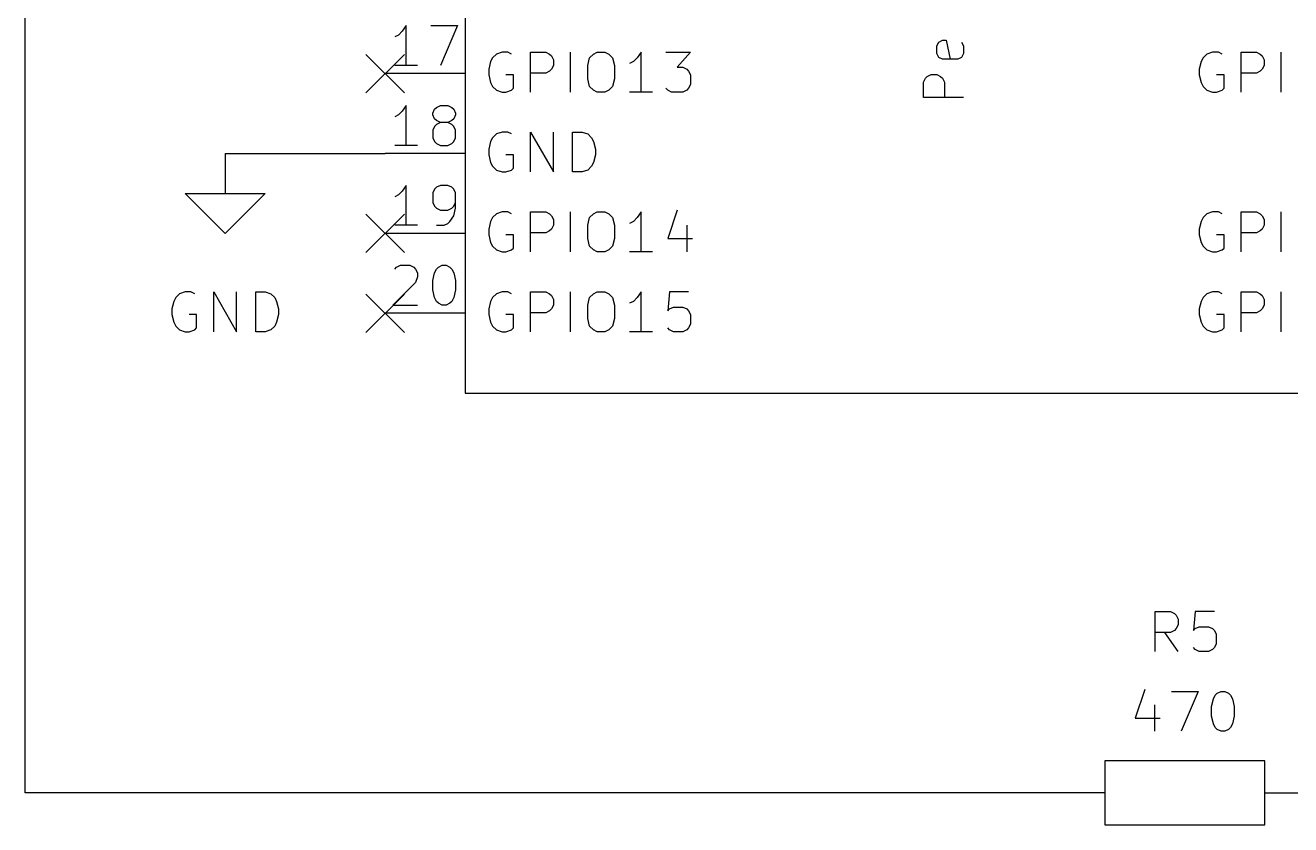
# Model space of a CAD drawing. Extents: x 0.4 to 11.3, y -7.9 to -0.4.
# Drawn here: x 4.45 to 6.032, y -4.09 to -3.09 of the extents above; entities that cross this region are included whole.
import ezdxf

# ---------------------------------------------------------------- set-up
doc = ezdxf.new("R2010")
doc.units = 0
doc.header["$MEASUREMENT"] = 0
for name, color, linetype in [('BLUE2', 5, 'CONTINUOUS'), ('CYAN2', 4, 'CONTINUOUS'), ('GREEN3', 91, 'CONTINUOUS'), ('LYELLOW', 51, 'CONTINUOUS'), ('MAGENTA2', 6, 'CONTINUOUS'), ('RED2', 1, 'CONTINUOUS'), ('RED3', 11, 'CONTINUOUS')]:
    doc.layers.add(name, color=color, linetype=linetype)

msp = doc.modelspace()

# ---------------------------------------------------------------- linework, layer by layer
at = {"layer": 'BLUE2', "linetype": 'CONTINUOUS'}
for p, q in [((4.876, -3.126), (4.924, -3.174)), ((4.924, -3.126), (4.876, -3.174)), ((4.876, -3.326), (4.924, -3.374)), ((4.924, -3.326), (4.876, -3.374)), ((4.876, -3.426), (4.924, -3.474)), ((4.924, -3.426), (4.876, -3.474))]:
    msp.add_line(p, q, dxfattribs=at)
at = {"layer": 'CYAN2', "linetype": 'CONTINUOUS'}
for p, q in [((5.03428, -3.13028), (5.0319, -3.13504)), ((5.03905, -3.12551), (5.03428, -3.13028)), ((5.04619, -3.12313), (5.03905, -3.12551)), ((5.05333, -3.12313), (5.04619, -3.12313)), ((5.05809, -3.12551), (5.05333, -3.12313)), ((5.0819, -3.17313), (5.0819, -3.12313)), ((5.0819, -3.12313), (5.10095, -3.12313)), ((5.10095, -3.12313), (5.10571, -3.12551)), ((5.10571, -3.12551), (5.10809, -3.12789)), ((5.10809, -3.12789), (5.11047, -3.13265)), ((5.11047, -3.13265), (5.11047, -3.1398)), ((5.1319, -3.17313), (5.1319, -3.12313)), ((5.15333, -3.1398), (5.15571, -3.13028)), ((5.15571, -3.13028), (5.16048, -3.12551)), ((5.16048, -3.12551), (5.16524, -3.12313)), ((5.16524, -3.12313), (5.17476, -3.12313)), ((5.17476, -3.12313), (5.17952, -3.12551)), ((5.17952, -3.12551), (5.18428, -3.13028)), ((5.18428, -3.13028), (5.18667, -3.1398)), ((5.21524, -3.13028), (5.21048, -3.13504)), ((5.22, -3.12313), (5.21524, -3.13028)), ((5.22, -3.17313), (5.22, -3.12313)), ((5.25095, -3.12313), (5.28191, -3.12313)), ((5.28191, -3.12313), (5.26524, -3.14218)), ((5.92285, -3.13028), (5.92047, -3.13504)), ((5.92762, -3.12551), (5.92285, -3.13028)), ((5.93476, -3.12313), (5.92762, -3.12551)), ((5.9419, -3.12313), (5.93476, -3.12313)), ((5.94667, -3.12551), (5.9419, -3.12313)), ((5.97047, -3.17313), (5.97047, -3.12313)), ((5.97047, -3.12313), (5.98952, -3.12313)), ((5.98952, -3.12313), (5.99428, -3.12551)), ((5.99428, -3.12551), (5.99667, -3.12789)), ((5.99667, -3.12789), (5.99904, -3.13265)), ((5.99904, -3.13265), (5.99904, -3.1398)), ((6.02047, -3.17313), (6.02047, -3.12313)), ((5.0319, -3.13504), (5.02952, -3.14456)), ((5.02952, -3.14456), (5.02952, -3.1517)), ((5.10571, -3.14694), (5.10095, -3.14932)), ((5.10809, -3.14456), (5.10571, -3.14694)), ((5.11047, -3.1398), (5.10809, -3.14456)), ((5.15333, -3.15646), (5.15333, -3.1398)), ((5.18667, -3.1398), (5.18667, -3.15646)), ((5.21048, -3.13504), (5.20572, -3.13742)), ((5.26524, -3.14218), (5.27238, -3.14218)), ((5.27238, -3.14218), (5.27714, -3.14456)), ((5.27714, -3.14456), (5.27952, -3.14694)), ((5.27952, -3.14694), (5.28191, -3.1517)), ((5.92047, -3.13504), (5.91809, -3.14456)), ((5.91809, -3.14456), (5.91809, -3.1517)), ((5.99428, -3.14694), (5.98952, -3.14932)), ((5.99667, -3.14456), (5.99428, -3.14694)), ((5.99904, -3.1398), (5.99667, -3.14456)), ((5.02952, -3.1517), (5.0319, -3.16122)), ((5.0319, -3.16122), (5.03428, -3.16599)), ((5.06047, -3.1517), (5.05095, -3.1517)), ((5.06047, -3.16837), (5.06047, -3.1517)), ((5.10095, -3.14932), (5.0819, -3.14932)), ((5.15571, -3.16599), (5.15333, -3.15646)), ((5.18667, -3.15646), (5.18428, -3.16599)), ((5.28191, -3.16361), (5.27952, -3.16837)), ((5.28191, -3.1517), (5.28191, -3.16361)), ((5.91809, -3.1517), (5.92047, -3.16122)), ((5.92047, -3.16122), (5.92285, -3.16599)), ((5.94904, -3.1517), (5.93952, -3.1517)), ((5.94904, -3.16837), (5.94904, -3.1517)), ((5.98952, -3.14932), (5.97047, -3.14932)), ((5.03428, -3.16599), (5.03905, -3.17075)), ((5.03905, -3.17075), (5.04619, -3.17313)), ((5.04619, -3.17313), (5.05095, -3.17313)), ((5.05095, -3.17313), (5.05809, -3.17075)), ((5.05809, -3.17075), (5.06047, -3.16837)), ((5.16048, -3.17075), (5.15571, -3.16599)), ((5.16524, -3.17313), (5.16048, -3.17075)), ((5.17476, -3.17313), (5.16524, -3.17313)), ((5.17952, -3.17075), (5.17476, -3.17313)), ((5.18428, -3.16599), (5.17952, -3.17075)), ((5.23429, -3.17313), (5.20572, -3.17313)), ((5.25333, -3.17075), (5.25095, -3.16837)), ((5.25809, -3.17313), (5.25333, -3.17075)), ((5.27238, -3.17313), (5.25809, -3.17313)), ((5.27714, -3.17075), (5.27238, -3.17313)), ((5.27952, -3.16837), (5.27714, -3.17075)), ((5.92285, -3.16599), (5.92762, -3.17075)), ((5.92762, -3.17075), (5.93476, -3.17313)), ((5.93476, -3.17313), (5.93952, -3.17313)), ((5.93952, -3.17313), (5.94667, -3.17075)), ((5.94667, -3.17075), (5.94904, -3.16837)), ((5.03905, -3.22551), (5.03428, -3.23028)), ((5.04619, -3.22313), (5.03905, -3.22551)), ((5.05333, -3.22313), (5.04619, -3.22313)), ((5.05809, -3.22551), (5.05333, -3.22313)), ((5.0819, -3.27313), (5.0819, -3.22313)), ((5.0819, -3.22313), (5.11047, -3.27313)), ((5.11047, -3.27313), (5.11047, -3.22313)), ((5.13428, -3.27313), (5.13428, -3.22313)), ((5.13428, -3.22313), (5.14619, -3.22313)), ((5.14619, -3.22313), (5.15333, -3.22551)), ((5.15333, -3.22551), (5.15809, -3.23028)), ((5.0319, -3.23504), (5.02952, -3.24456)), ((5.03428, -3.23028), (5.0319, -3.23504)), ((5.15809, -3.23028), (5.16048, -3.23504)), ((5.16048, -3.23504), (5.16285, -3.24456)), ((5.02952, -3.24456), (5.02952, -3.2517)), ((5.02952, -3.2517), (5.0319, -3.26122)), ((5.06047, -3.2517), (5.05095, -3.2517)), ((5.06047, -3.26837), (5.06047, -3.2517)), ((5.16285, -3.2517), (5.16048, -3.26122)), ((5.16285, -3.24456), (5.16285, -3.2517)), ((5.0319, -3.26122), (5.03428, -3.26599)), ((5.03428, -3.26599), (5.03905, -3.27075)), ((5.03905, -3.27075), (5.04619, -3.27313)), ((5.04619, -3.27313), (5.05095, -3.27313)), ((5.05095, -3.27313), (5.05809, -3.27075)), ((5.05809, -3.27075), (5.06047, -3.26837)), ((5.14619, -3.27313), (5.13428, -3.27313)), ((5.15333, -3.27075), (5.14619, -3.27313)), ((5.15809, -3.26599), (5.15333, -3.27075)), ((5.16048, -3.26122), (5.15809, -3.26599)), ((5.26524, -3.32075), (5.25333, -3.35646)), ((5.0319, -3.33504), (5.02952, -3.34456)), ((5.03428, -3.33028), (5.0319, -3.33504)), ((5.03905, -3.32551), (5.03428, -3.33028)), ((5.04619, -3.32313), (5.03905, -3.32551)), ((5.05333, -3.32313), (5.04619, -3.32313)), ((5.05809, -3.32551), (5.05333, -3.32313)), ((5.0819, -3.37313), (5.0819, -3.32313)), ((5.0819, -3.32313), (5.10095, -3.32313)), ((5.10095, -3.32313), (5.10571, -3.32551)), ((5.10571, -3.32551), (5.10809, -3.32789)), ((5.10809, -3.32789), (5.11047, -3.33265)), ((5.11047, -3.33265), (5.11047, -3.3398)), ((5.1319, -3.37313), (5.1319, -3.32313)), ((5.15333, -3.3398), (5.15571, -3.33028)), ((5.15571, -3.33028), (5.16048, -3.32551)), ((5.16048, -3.32551), (5.16524, -3.32313)), ((5.16524, -3.32313), (5.17476, -3.32313)), ((5.17476, -3.32313), (5.17952, -3.32551)), ((5.17952, -3.32551), (5.18428, -3.33028)), ((5.18428, -3.33028), (5.18667, -3.3398)), ((5.21048, -3.33504), (5.20572, -3.33742)), ((5.21524, -3.33028), (5.21048, -3.33504)), ((5.22, -3.32313), (5.21524, -3.33028)), ((5.22, -3.37313), (5.22, -3.32313)), ((5.92047, -3.33504), (5.91809, -3.34456)), ((5.92285, -3.33028), (5.92047, -3.33504)), ((5.92762, -3.32551), (5.92285, -3.33028)), ((5.93476, -3.32313), (5.92762, -3.32551)), ((5.9419, -3.32313), (5.93476, -3.32313)), ((5.94667, -3.32551), (5.9419, -3.32313)), ((5.97047, -3.37313), (5.97047, -3.32313)), ((5.97047, -3.32313), (5.98952, -3.32313)), ((5.98952, -3.32313), (5.99428, -3.32551)), ((5.99428, -3.32551), (5.99667, -3.32789)), ((5.99667, -3.32789), (5.99904, -3.33265)), ((5.99904, -3.33265), (5.99904, -3.3398)), ((6.02047, -3.37313), (6.02047, -3.32313)), ((5.02952, -3.34456), (5.02952, -3.3517)), ((5.02952, -3.3517), (5.0319, -3.36122)), ((5.06047, -3.3517), (5.05095, -3.3517)), ((5.06047, -3.36837), (5.06047, -3.3517)), ((5.10095, -3.34932), (5.0819, -3.34932)), ((5.10571, -3.34694), (5.10095, -3.34932)), ((5.10809, -3.34456), (5.10571, -3.34694)), ((5.11047, -3.3398), (5.10809, -3.34456)), ((5.15333, -3.35646), (5.15333, -3.3398)), ((5.18667, -3.3398), (5.18667, -3.35646)), ((5.27714, -3.3398), (5.27714, -3.37313)), ((5.91809, -3.34456), (5.91809, -3.3517)), ((5.91809, -3.3517), (5.92047, -3.36122)), ((5.94904, -3.3517), (5.93952, -3.3517)), ((5.94904, -3.36837), (5.94904, -3.3517)), ((5.98952, -3.34932), (5.97047, -3.34932)), ((5.99428, -3.34694), (5.98952, -3.34932)), ((5.99667, -3.34456), (5.99428, -3.34694)), ((5.99904, -3.3398), (5.99667, -3.34456)), ((5.0319, -3.36122), (5.03428, -3.36599)), ((5.03428, -3.36599), (5.03905, -3.37075)), ((5.05809, -3.37075), (5.06047, -3.36837)), ((5.15571, -3.36599), (5.15333, -3.35646)), ((5.16048, -3.37075), (5.15571, -3.36599)), ((5.18428, -3.36599), (5.17952, -3.37075)), ((5.18667, -3.35646), (5.18428, -3.36599)), ((5.25333, -3.35646), (5.28428, -3.35646)), ((5.92047, -3.36122), (5.92285, -3.36599)), ((5.92285, -3.36599), (5.92762, -3.37075)), ((5.94667, -3.37075), (5.94904, -3.36837)), ((5.03905, -3.37075), (5.04619, -3.37313)), ((5.04619, -3.37313), (5.05095, -3.37313)), ((5.05095, -3.37313), (5.05809, -3.37075)), ((5.16524, -3.37313), (5.16048, -3.37075)), ((5.17476, -3.37313), (5.16524, -3.37313)), ((5.17952, -3.37075), (5.17476, -3.37313)), ((5.23429, -3.37313), (5.20572, -3.37313)), ((5.92762, -3.37075), (5.93476, -3.37313)), ((5.93476, -3.37313), (5.93952, -3.37313)), ((5.93952, -3.37313), (5.94667, -3.37075)), ((4.63809, -3.43028), (4.63571, -3.43504)), ((4.64286, -3.42551), (4.63809, -3.43028)), ((4.65, -3.42313), (4.64286, -3.42551)), ((4.65714, -3.42313), (4.65, -3.42313)), ((4.66191, -3.42551), (4.65714, -3.42313)), ((4.68571, -3.47313), (4.68571, -3.42313)), ((4.68571, -3.42313), (4.71428, -3.47313)), ((4.71428, -3.47313), (4.71428, -3.42313)), ((4.73809, -3.47313), (4.73809, -3.42313)), ((4.73809, -3.42313), (4.75, -3.42313)), ((4.75, -3.42313), (4.75714, -3.42551)), ((4.75714, -3.42551), (4.76191, -3.43028)), ((4.76191, -3.43028), (4.76429, -3.43504)), ((5.03428, -3.43028), (5.0319, -3.43504)), ((5.03905, -3.42551), (5.03428, -3.43028)), ((5.04619, -3.42313), (5.03905, -3.42551)), ((5.05333, -3.42313), (5.04619, -3.42313)), ((5.05809, -3.42551), (5.05333, -3.42313)), ((5.0819, -3.47313), (5.0819, -3.42313)), ((5.0819, -3.42313), (5.10095, -3.42313)), ((5.10095, -3.42313), (5.10571, -3.42551)), ((5.10571, -3.42551), (5.10809, -3.42789)), ((5.10809, -3.42789), (5.11047, -3.43265)), ((5.11047, -3.43265), (5.11047, -3.4398)), ((5.1319, -3.47313), (5.1319, -3.42313)), ((5.15333, -3.4398), (5.15571, -3.43028)), ((5.15571, -3.43028), (5.16048, -3.42551)), ((5.16048, -3.42551), (5.16524, -3.42313)), ((5.16524, -3.42313), (5.17476, -3.42313)), ((5.17476, -3.42313), (5.17952, -3.42551)), ((5.17952, -3.42551), (5.18428, -3.43028)), ((5.18428, -3.43028), (5.18667, -3.4398)), ((5.21524, -3.43028), (5.21048, -3.43504)), ((5.22, -3.42313), (5.21524, -3.43028)), ((5.22, -3.47313), (5.22, -3.42313)), ((5.25571, -3.42313), (5.25333, -3.44694)), ((5.27952, -3.42313), (5.25571, -3.42313)), ((5.92285, -3.43028), (5.92047, -3.43504)), ((5.92762, -3.42551), (5.92285, -3.43028)), ((5.93476, -3.42313), (5.92762, -3.42551)), ((5.9419, -3.42313), (5.93476, -3.42313)), ((5.94667, -3.42551), (5.9419, -3.42313)), ((5.97047, -3.47313), (5.97047, -3.42313)), ((5.97047, -3.42313), (5.98952, -3.42313)), ((5.98952, -3.42313), (5.99428, -3.42551)), ((5.99428, -3.42551), (5.99667, -3.42789)), ((5.99667, -3.42789), (5.99904, -3.43265)), ((5.99904, -3.43265), (5.99904, -3.4398)), ((6.02047, -3.47313), (6.02047, -3.42313)), ((4.63571, -3.43504), (4.63333, -3.44456)), ((4.63333, -3.44456), (4.63333, -3.4517)), ((4.76429, -3.43504), (4.76667, -3.44456)), ((4.76667, -3.44456), (4.76667, -3.4517)), ((5.0319, -3.43504), (5.02952, -3.44456)), ((5.02952, -3.44456), (5.02952, -3.4517)), ((5.10095, -3.44932), (5.0819, -3.44932)), ((5.10571, -3.44694), (5.10095, -3.44932)), ((5.10809, -3.44456), (5.10571, -3.44694)), ((5.11047, -3.4398), (5.10809, -3.44456)), ((5.15333, -3.45646), (5.15333, -3.4398)), ((5.18667, -3.4398), (5.18667, -3.45646)), ((5.21048, -3.43504), (5.20572, -3.43742)), ((5.25333, -3.44694), (5.25571, -3.44456)), ((5.25571, -3.44456), (5.26048, -3.44218)), ((5.26048, -3.44218), (5.27238, -3.44218)), ((5.27238, -3.44218), (5.27714, -3.44456)), ((5.27714, -3.44456), (5.27952, -3.44694)), ((5.27952, -3.44694), (5.28191, -3.4517)), ((5.92047, -3.43504), (5.91809, -3.44456)), ((5.91809, -3.44456), (5.91809, -3.4517)), ((5.98952, -3.44932), (5.97047, -3.44932)), ((5.99428, -3.44694), (5.98952, -3.44932)), ((5.99667, -3.44456), (5.99428, -3.44694)), ((5.99904, -3.4398), (5.99667, -3.44456)), ((4.63333, -3.4517), (4.63571, -3.46122)), ((4.63571, -3.46122), (4.63809, -3.46599)), ((4.66428, -3.4517), (4.65476, -3.4517)), ((4.66428, -3.46837), (4.66428, -3.4517)), ((4.76429, -3.46122), (4.76191, -3.46599)), ((4.76667, -3.4517), (4.76429, -3.46122)), ((5.02952, -3.4517), (5.0319, -3.46122)), ((5.0319, -3.46122), (5.03428, -3.46599)), ((5.06047, -3.4517), (5.05095, -3.4517)), ((5.06047, -3.46837), (5.06047, -3.4517)), ((5.15571, -3.46599), (5.15333, -3.45646)), ((5.18667, -3.45646), (5.18428, -3.46599)), ((5.28191, -3.46361), (5.27952, -3.46837)), ((5.28191, -3.4517), (5.28191, -3.46361)), ((5.91809, -3.4517), (5.92047, -3.46122)), ((5.92047, -3.46122), (5.92285, -3.46599)), ((5.94904, -3.4517), (5.93952, -3.4517)), ((5.94904, -3.46837), (5.94904, -3.4517)), ((4.63809, -3.46599), (4.64286, -3.47075)), ((4.64286, -3.47075), (4.65, -3.47313)), ((4.65, -3.47313), (4.65476, -3.47313)), ((4.65476, -3.47313), (4.66191, -3.47075)), ((4.66191, -3.47075), (4.66428, -3.46837)), ((4.75, -3.47313), (4.73809, -3.47313)), ((4.75714, -3.47075), (4.75, -3.47313)), ((4.76191, -3.46599), (4.75714, -3.47075)), ((5.03428, -3.46599), (5.03905, -3.47075)), ((5.03905, -3.47075), (5.04619, -3.47313)), ((5.04619, -3.47313), (5.05095, -3.47313)), ((5.05095, -3.47313), (5.05809, -3.47075)), ((5.05809, -3.47075), (5.06047, -3.46837)), ((5.16048, -3.47075), (5.15571, -3.46599)), ((5.16524, -3.47313), (5.16048, -3.47075)), ((5.17476, -3.47313), (5.16524, -3.47313)), ((5.17952, -3.47075), (5.17476, -3.47313)), ((5.18428, -3.46599), (5.17952, -3.47075)), ((5.23429, -3.47313), (5.20572, -3.47313)), ((5.25571, -3.47075), (5.25333, -3.46837)), ((5.26048, -3.47313), (5.25571, -3.47075)), ((5.27238, -3.47313), (5.26048, -3.47313)), ((5.27714, -3.47075), (5.27238, -3.47313)), ((5.27952, -3.46837), (5.27714, -3.47075)), ((5.92285, -3.46599), (5.92762, -3.47075)), ((5.92762, -3.47075), (5.93476, -3.47313)), ((5.93476, -3.47313), (5.93952, -3.47313)), ((5.93952, -3.47313), (5.94667, -3.47075)), ((5.94667, -3.47075), (5.94904, -3.46837)), ((5.86309, -3.87313), (5.86309, -3.82313)), ((5.86309, -3.82313), (5.88214, -3.82313)), ((5.88214, -3.82313), (5.8869, -3.82551)), ((5.8869, -3.82551), (5.88928, -3.82789)), ((5.88928, -3.82789), (5.89166, -3.83265)), ((5.91309, -3.82313), (5.91071, -3.84694)), ((5.9369, -3.82313), (5.91309, -3.82313)), ((5.88928, -3.84456), (5.8869, -3.84694)), ((5.89166, -3.8398), (5.88928, -3.84456)), ((5.89166, -3.83265), (5.89166, -3.8398)), ((5.91071, -3.84694), (5.91309, -3.84456)), ((5.91309, -3.84456), (5.91785, -3.84218)), ((5.91785, -3.84218), (5.92976, -3.84218)), ((5.92976, -3.84218), (5.93452, -3.84456)), ((5.93452, -3.84456), (5.9369, -3.84694)), ((5.88214, -3.84932), (5.86309, -3.84932)), ((5.89166, -3.87313), (5.875, -3.84932)), ((5.8869, -3.84694), (5.88214, -3.84932)), ((5.9369, -3.84694), (5.93928, -3.8517)), ((5.93928, -3.8517), (5.93928, -3.86361)), ((5.91309, -3.87075), (5.91071, -3.86837)), ((5.91785, -3.87313), (5.91309, -3.87075)), ((5.92976, -3.87313), (5.91785, -3.87313)), ((5.93452, -3.87075), (5.92976, -3.87313)), ((5.9369, -3.86837), (5.93452, -3.87075)), ((5.93928, -3.86361), (5.9369, -3.86837)), ((5.85, -3.92075), (5.83809, -3.95646)), ((5.88333, -3.92313), (5.91666, -3.92313)), ((5.91666, -3.92313), (5.89524, -3.97313)), ((5.94047, -3.92551), (5.94523, -3.92313)), ((5.94523, -3.92313), (5.95, -3.92313)), ((5.95, -3.92313), (5.95476, -3.92551)), ((5.8619, -3.9398), (5.8619, -3.97313)), ((5.93333, -3.94218), (5.93571, -3.93265)), ((5.93571, -3.93265), (5.93809, -3.92789)), ((5.93809, -3.92789), (5.94047, -3.92551)), ((5.95476, -3.92551), (5.95714, -3.92789)), ((5.95714, -3.92789), (5.95952, -3.93265)), ((5.95952, -3.93265), (5.9619, -3.94218)), ((5.93333, -3.95408), (5.93333, -3.94218)), ((5.93571, -3.96361), (5.93333, -3.95408)), ((5.9619, -3.95408), (5.95952, -3.96361)), ((5.9619, -3.94218), (5.9619, -3.95408)), ((5.83809, -3.95646), (5.86904, -3.95646)), ((5.93809, -3.96837), (5.93571, -3.96361)), ((5.94047, -3.97075), (5.93809, -3.96837)), ((5.94523, -3.97313), (5.94047, -3.97075)), ((5.95476, -3.97075), (5.95, -3.97313)), ((5.95714, -3.96837), (5.95476, -3.97075)), ((5.95952, -3.96361), (5.95714, -3.96837)), ((5.95, -3.97313), (5.94523, -3.97313))]:
    msp.add_line(p, q, dxfattribs=at)
at = {"layer": 'GREEN3', "linetype": 'CONTINUOUS'}
for p, q in [((4.45, -4.05), (4.45, -2.95)), ((4.7, -3.25), (4.9, -3.25)), ((5.75, -4.05), (4.45, -4.05))]:
    msp.add_line(p, q, dxfattribs=at)
at = {"layer": 'LYELLOW', "linetype": 'CONTINUOUS'}
for p, q in [((5, -1.45), (5, -3.55)), ((5, -3.55), (6.2, -3.55))]:
    msp.add_line(p, q, dxfattribs=at)
at = {"layer": 'MAGENTA2', "linetype": 'CONTINUOUS'}
for p, q in [((5.5898, -3.11546), (5.59218, -3.1107)), ((5.5898, -3.12498), (5.5898, -3.11546)), ((5.59218, -3.1107), (5.59694, -3.10832)), ((5.59694, -3.10832), (5.6017, -3.10832)), ((5.6017, -3.10832), (5.60646, -3.13213)), ((5.62075, -3.1107), (5.62313, -3.11546)), ((5.62313, -3.11546), (5.62313, -3.12498)), ((5.59218, -3.12975), (5.5898, -3.12498)), ((5.59694, -3.13213), (5.59218, -3.12975)), ((5.61599, -3.13213), (5.59694, -3.13213)), ((5.62075, -3.12975), (5.61599, -3.13213)), ((5.62313, -3.12498), (5.62075, -3.12975)), ((5.57313, -3.1607), (5.57551, -3.15594)), ((5.57313, -3.17975), (5.57313, -3.1607)), ((5.57551, -3.15594), (5.57789, -3.15356)), ((5.57789, -3.15356), (5.58265, -3.15118)), ((5.58265, -3.15118), (5.5898, -3.15118)), ((5.5898, -3.15118), (5.59456, -3.15356)), ((5.59456, -3.15356), (5.59694, -3.15594)), ((5.59694, -3.15594), (5.59932, -3.1607)), ((5.59932, -3.1607), (5.59932, -3.17975)), ((5.62313, -3.17975), (5.57313, -3.17975))]:
    msp.add_line(p, q, dxfattribs=at)
at = {"layer": 'RED2', "linetype": 'CONTINUOUS'}
for p, q in [((5, -1.45), (5, -3.55)), ((5, -3.15), (4.9, -3.15)), ((4.7, -3.25), (4.7, -3.3)), ((5, -3.25), (4.9, -3.25)), ((4.7, -3.35), (4.65, -3.3)), ((4.65, -3.3), (4.7, -3.3)), ((4.7, -3.3), (4.75, -3.3)), ((4.75, -3.3), (4.7, -3.35)), ((5, -3.35), (4.9, -3.35)), ((5, -3.45), (4.9, -3.45)), ((5, -3.55), (6.2, -3.55)), ((6, -4.01), (5.8, -4.01)), ((5.8, -4.01), (5.8, -4.09)), ((6, -4.09), (6, -4.01)), ((5.8, -4.05), (5.75, -4.05)), ((6, -4.05), (6.05, -4.05)), ((5.8, -4.09), (6, -4.09))]:
    msp.add_line(p, q, dxfattribs=at)
at = {"layer": 'RED3', "linetype": 'CONTINUOUS'}
for p, q in [((4.92143, -3.09702), (4.91667, -3.10178)), ((4.92619, -3.08988), (4.92143, -3.09702)), ((4.92619, -3.13988), (4.92619, -3.08988)), ((4.95714, -3.08988), (4.99047, -3.08988)), ((4.99047, -3.08988), (4.96905, -3.13988)), ((4.91667, -3.10178), (4.91191, -3.10417)), ((4.94048, -3.13988), (4.91191, -3.13988)), ((4.92619, -3.18988), (4.92143, -3.19702)), ((4.92619, -3.23988), (4.92619, -3.18988)), ((4.95952, -3.1994), (4.9619, -3.19464)), ((4.9619, -3.19464), (4.96428, -3.19226)), ((4.96428, -3.19226), (4.96905, -3.18988)), ((4.96905, -3.18988), (4.97857, -3.18988)), ((4.97857, -3.18988), (4.98333, -3.19226)), ((4.98333, -3.19226), (4.98571, -3.19464)), ((4.98571, -3.19464), (4.98809, -3.1994)), ((4.91667, -3.20178), (4.91191, -3.20417)), ((4.92143, -3.19702), (4.91667, -3.20178)), ((4.95952, -3.20178), (4.95952, -3.1994)), ((4.9619, -3.20655), (4.95952, -3.20178)), ((4.96428, -3.20893), (4.9619, -3.20655)), ((4.96905, -3.21131), (4.96428, -3.20893)), ((4.96905, -3.21131), (4.96428, -3.21369)), ((4.97857, -3.21131), (4.96905, -3.21131)), ((4.98333, -3.20893), (4.97857, -3.21131)), ((4.98333, -3.21369), (4.97857, -3.21131)), ((4.98571, -3.20655), (4.98333, -3.20893)), ((4.98809, -3.20178), (4.98571, -3.20655)), ((4.98809, -3.1994), (4.98809, -3.20178)), ((4.9619, -3.21607), (4.95952, -3.22083)), ((4.95952, -3.22083), (4.95952, -3.23035)), ((4.96428, -3.21369), (4.9619, -3.21607)), ((4.98571, -3.21607), (4.98333, -3.21369)), ((4.98809, -3.22083), (4.98571, -3.21607)), ((4.98809, -3.23035), (4.98809, -3.22083)), ((4.94048, -3.23988), (4.91191, -3.23988)), ((4.95952, -3.23035), (4.9619, -3.23512)), ((4.9619, -3.23512), (4.96428, -3.2375)), ((4.96428, -3.2375), (4.96905, -3.23988)), ((4.96905, -3.23988), (4.97857, -3.23988)), ((4.97857, -3.23988), (4.98333, -3.2375)), ((4.98333, -3.2375), (4.98571, -3.23512)), ((4.98571, -3.23512), (4.98809, -3.23035)), ((4.92619, -3.28988), (4.92143, -3.29702)), ((4.92619, -3.33988), (4.92619, -3.28988)), ((4.96905, -3.28988), (4.96428, -3.29226)), ((4.97857, -3.28988), (4.96905, -3.28988)), ((4.98333, -3.29226), (4.97857, -3.28988)), ((4.91667, -3.30178), (4.91191, -3.30417)), ((4.92143, -3.29702), (4.91667, -3.30178)), ((4.9619, -3.29464), (4.95952, -3.2994)), ((4.95952, -3.2994), (4.95952, -3.31131)), ((4.96428, -3.29226), (4.9619, -3.29464)), ((4.98571, -3.29464), (4.98333, -3.29226)), ((4.98809, -3.2994), (4.98571, -3.29464)), ((4.98809, -3.31845), (4.98809, -3.2994)), ((4.95952, -3.31131), (4.9619, -3.31607)), ((4.9619, -3.31607), (4.96428, -3.31845)), ((4.96428, -3.31845), (4.96905, -3.32083)), ((4.96905, -3.32083), (4.97857, -3.32083)), ((4.97857, -3.32083), (4.98333, -3.31845)), ((4.98333, -3.31845), (4.98571, -3.31607)), ((4.98571, -3.31607), (4.98809, -3.31131)), ((4.98571, -3.32797), (4.98809, -3.31845)), ((4.97381, -3.33988), (4.97857, -3.3375)), ((4.97857, -3.3375), (4.98095, -3.33512)), ((4.98095, -3.33512), (4.98571, -3.32797)), ((4.94048, -3.33988), (4.91191, -3.33988)), ((4.96428, -3.33988), (4.97381, -3.33988)), ((4.91191, -3.39464), (4.91428, -3.39226)), ((4.91428, -3.39226), (4.91905, -3.38988)), ((4.91905, -3.38988), (4.93095, -3.38988)), ((4.93095, -3.38988), (4.93571, -3.39226)), ((4.93571, -3.39226), (4.93809, -3.39464)), ((4.93809, -3.39464), (4.94048, -3.3994)), ((4.94048, -3.3994), (4.94048, -3.40417)), ((4.95952, -3.40893), (4.9619, -3.3994)), ((4.9619, -3.3994), (4.96428, -3.39464)), ((4.96428, -3.39464), (4.96667, -3.39226)), ((4.96667, -3.39226), (4.97143, -3.38988)), ((4.97143, -3.38988), (4.97619, -3.38988)), ((4.97619, -3.38988), (4.98095, -3.39226)), ((4.98095, -3.39226), (4.98333, -3.39464)), ((4.98333, -3.39464), (4.98571, -3.3994)), ((4.98571, -3.3994), (4.98809, -3.40893)), ((4.93809, -3.41131), (4.90952, -3.43988)), ((4.94048, -3.40417), (4.93809, -3.41131)), ((4.95952, -3.42083), (4.95952, -3.40893)), ((4.98809, -3.40893), (4.98809, -3.42083)), ((4.9619, -3.43035), (4.95952, -3.42083)), ((4.96428, -3.43512), (4.9619, -3.43035)), ((4.98571, -3.43035), (4.98333, -3.43512)), ((4.98809, -3.42083), (4.98571, -3.43035)), ((4.90952, -3.43988), (4.94048, -3.43988)), ((4.96667, -3.4375), (4.96428, -3.43512)), ((4.97143, -3.43988), (4.96667, -3.4375)), ((4.97619, -3.43988), (4.97143, -3.43988)), ((4.98095, -3.4375), (4.97619, -3.43988)), ((4.98333, -3.43512), (4.98095, -3.4375))]:
    msp.add_line(p, q, dxfattribs=at)

doc.saveas('drawing.dxf')
